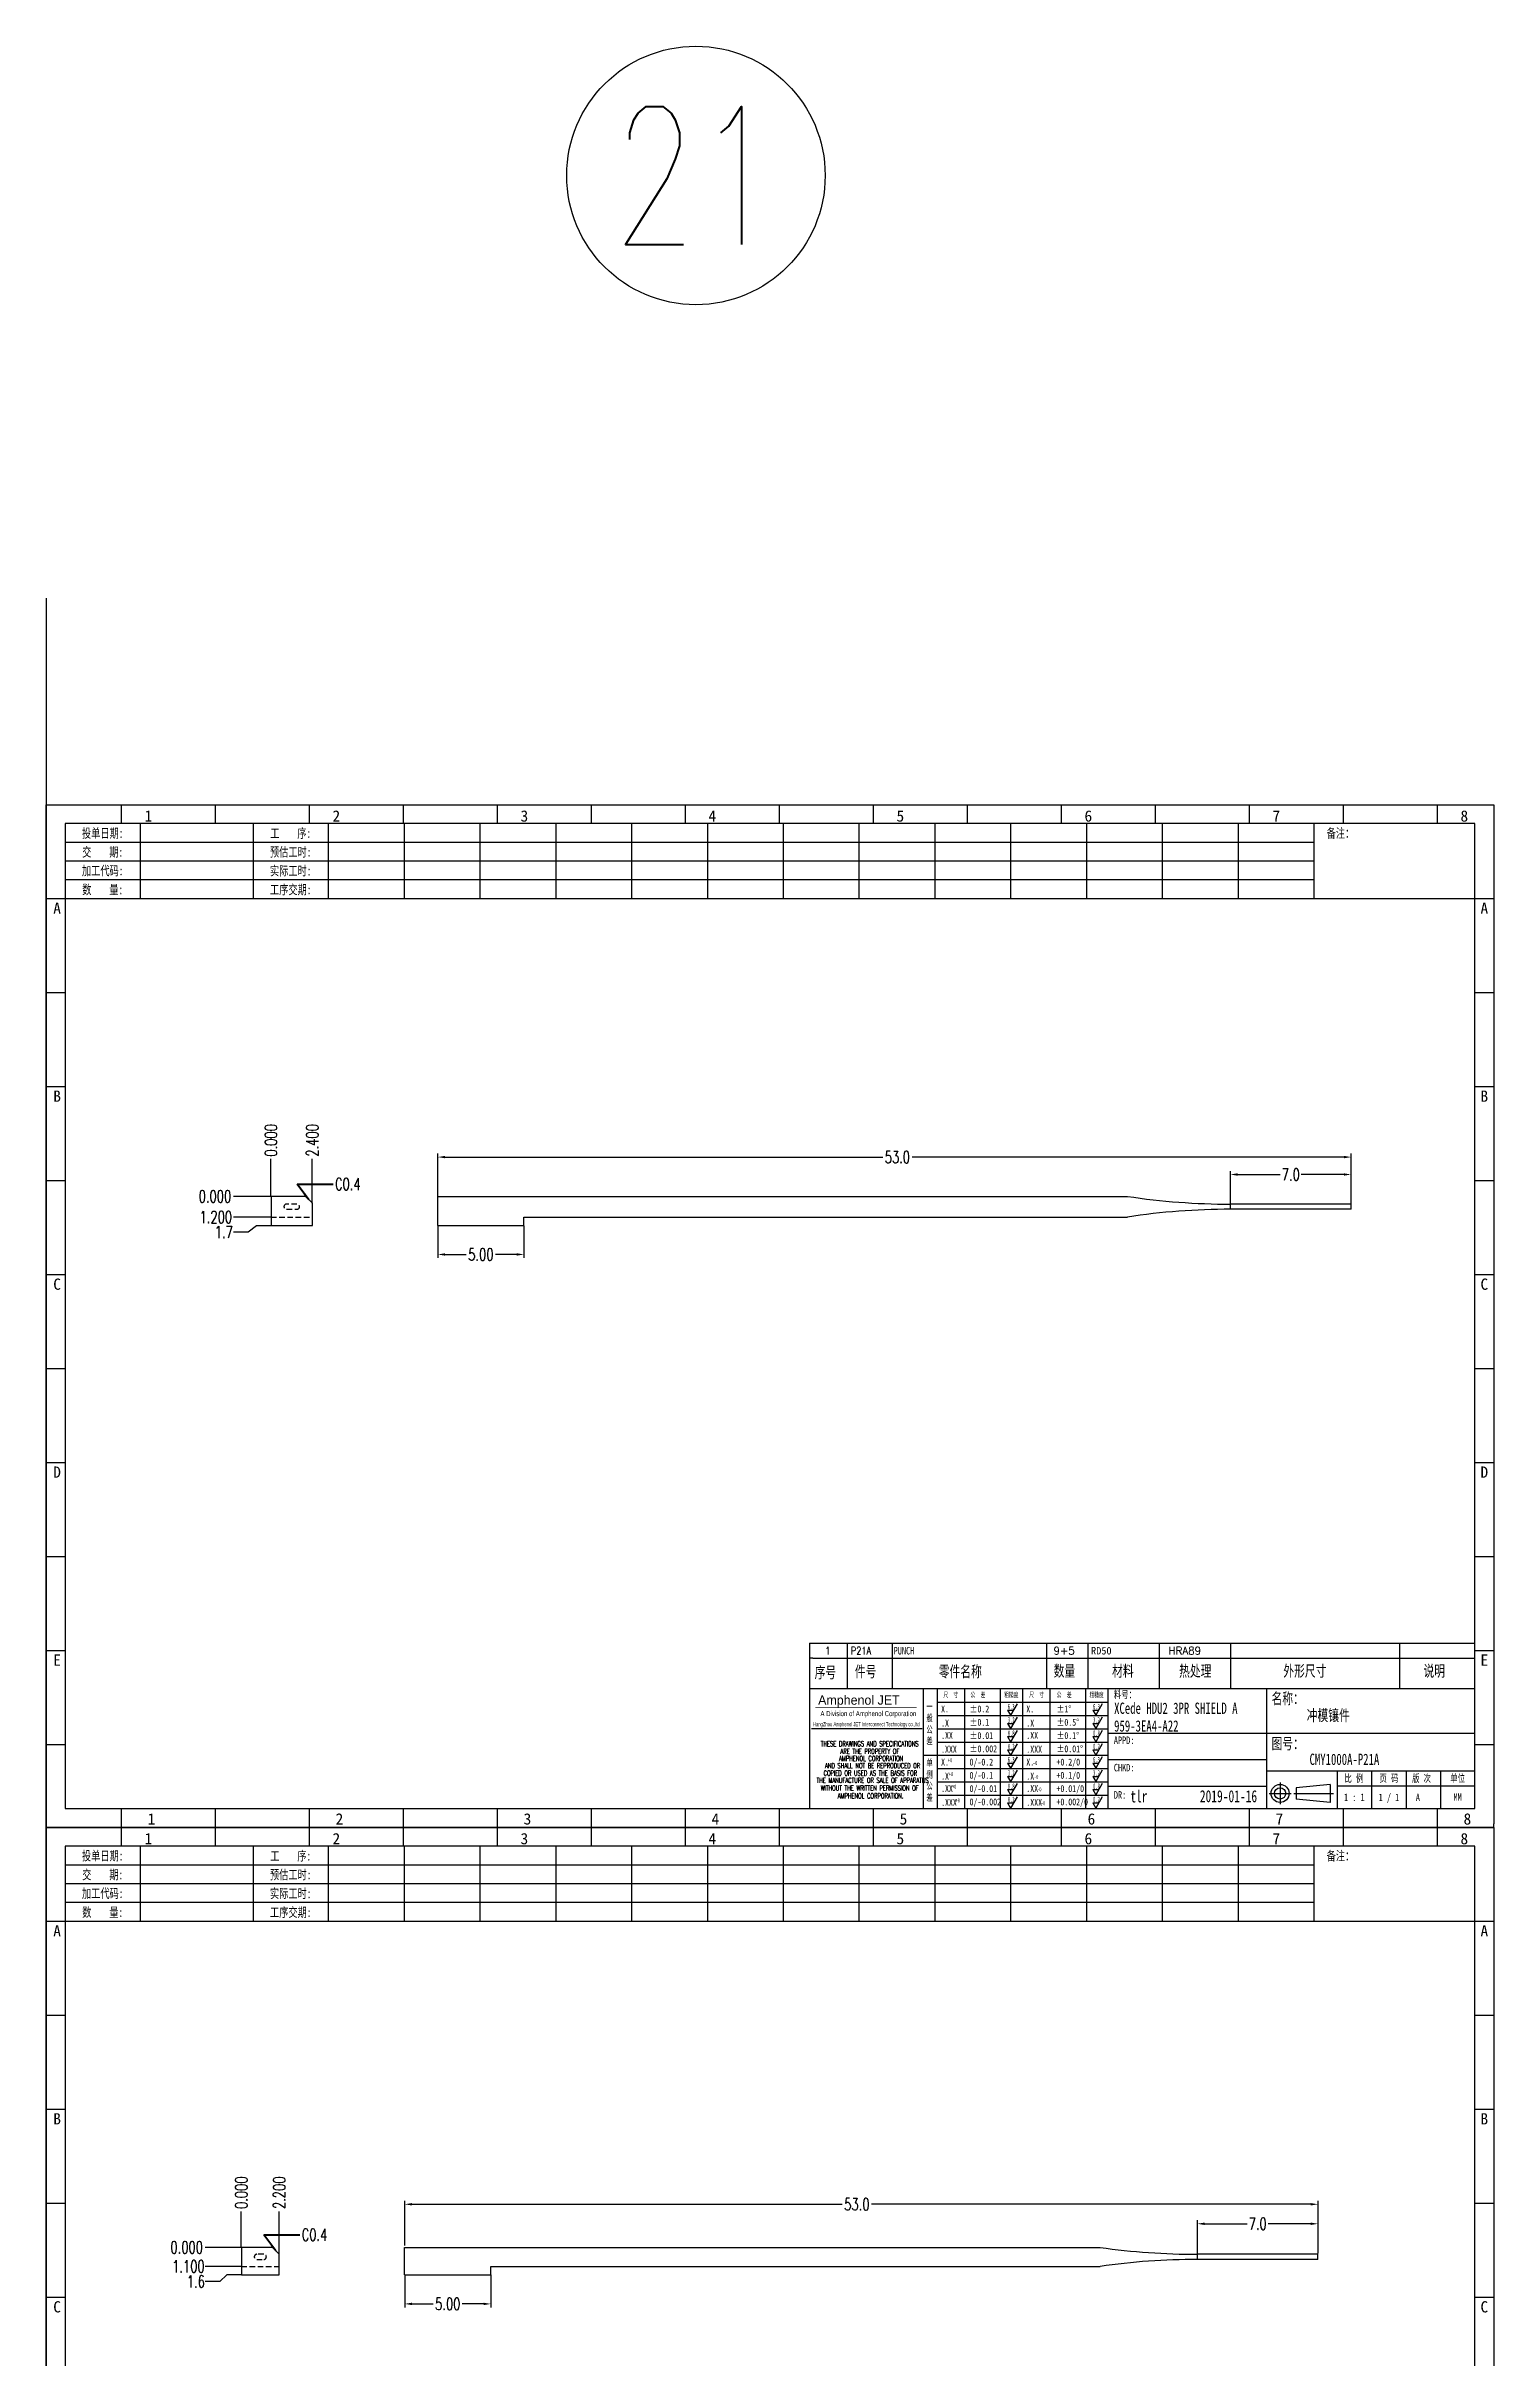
# Model space of a CAD drawing. Header units: millimetres. Extents: x -2852 to 5627, y -2271 to 1849.
# Drawn here: x -2726 to -2642, y 79.7 to 213.8 of the extents above; entities that cross this region are included whole.
import ezdxf
from ezdxf.enums import TextEntityAlignment as Align

# ---------------------------------------------------------------- set-up
doc = ezdxf.new("R2010")
doc.units = ezdxf.units.MM
doc.header["$PDSIZE"] = 3
doc.linetypes.add('DASHED2', pattern=[9.525, 6.35, -3.175])
for name, color, linetype in [('1', 7, 'Continuous'), ('11', 4, 'DASHED2'), ('41', 1, 'Continuous'), ('66', 1, 'Continuous')]:
    doc.layers.add(name, color=color, linetype=linetype)
doc.styles.add('CH', font='仿宋_GB2312_0.ttf')
doc.styles.add('jet01', font='simplex.shx', dxfattribs={"width": 0.7, "bigfont": 'hztxt.shx'})
doc.styles.add('jet02', font='simplex.shx', dxfattribs={"width": 0.7})
doc.styles.add('SIMPLEX', font='SIMPLEX')
doc.styles.get("Standard").update_dxf_attribs({"font": '仿宋_GB2312_0.ttf', "width": 0.7})
doc.styles.add('TEXTSTYLE_1', font='TRIUMB.TTF')
doc.styles.add('TEXTSTYLE_2', font='TRIUM.TTF')
doc.styles.add('tk', font='', dxfattribs={"width": 0.7})
doc.styles.add('tk 2', font='仿宋_GB2312_0.ttf', dxfattribs={"width": 0.65})
doc.styles.add('tk 4', font='simplex.shx', dxfattribs={"width": 0.65, "bigfont": 'bigfont.shx'})
doc.styles.get('tk').set_extended_font_data('NSimSun')
doc.dimstyles.new('jet02', dxfattribs={"dimtxt": 3.5, "dimasz": 2.1, "dimexe": 1, "dimexo": 0, "dimgap": 0.5, "dimtad": 0, "dimtoh": 1, "dimdec": 3, "dimzin": 9, "dimdsep": 46, "dimtxsty": 'jet02', "dimcen": 0, "dimclrt": 256, "dimazin": 2, "dimtfac": 1, "dimtdec": 3, "dimtofl": 0, "dimtmove": 0, "dimatfit": 1, "dimfxl": 0, "dimarcsym": 0})

# ---------------------------------------------------------------- blocks, each defined once
blk = doc.blocks.new('*D49')
at = {"layer": '41', "ltscale": 0.05}
for p, q in [((-1788.04, -2307.04), (-1788.04, -2308.91)), ((-1783.04, -2307.04), (-1783.04, -2308.91)), ((-1787.62, -2308.71), (-1786.39, -2308.71)), ((-1783.46, -2308.71), (-1784.69, -2308.71))]:
    blk.add_line(p, q, dxfattribs=at)
for points in [[(-1787.62, -2308.64), (-1787.62, -2308.78), (-1788.04, -2308.71)], [(-1783.46, -2308.64), (-1783.46, -2308.78), (-1783.04, -2308.71)]]:
    blk.add_solid(points, dxfattribs=at)
at = {"layer": 'Defpoints', "color": 0, "ltscale": 0.05}
for p in [(-1788.04, -2307.04), (-1783.04, -2307.04), (-1788.04, -2308.71)]:
    blk.add_point(p, dxfattribs=at)
at = {"layer": '41', "ltscale": 0.05, "insert": (-1785.54, -2308.71), "char_height": 0.7, "attachment_point": 5, "style": 'jet02'}
blk.add_mtext('5.00', dxfattribs=at)
blk = doc.blocks.new('*D50')
at = {"layer": '41', "ltscale": 0.05}
for p, q in [((-1788.04, -2305.34), (-1788.04, -2302.86)), ((-1787.62, -2303.06), (-1762.21, -2303.06)), ((-1735.46, -2303.06), (-1760.52, -2303.06)), ((-1735.04, -2305.69), (-1735.04, -2302.86))]:
    blk.add_line(p, q, dxfattribs=at)
for points in [[(-1787.62, -2302.99), (-1787.62, -2303.13), (-1788.04, -2303.06)], [(-1735.46, -2302.99), (-1735.46, -2303.13), (-1735.04, -2303.06)]]:
    blk.add_solid(points, dxfattribs=at)
at = {"layer": 'Defpoints', "color": 0, "ltscale": 0.05}
for p in [(-1735.04, -2303.06), (-1788.04, -2305.34), (-1735.04, -2305.69)]:
    blk.add_point(p, dxfattribs=at)
at = {"layer": '41', "ltscale": 0.05, "insert": (-1761.37, -2303.06), "char_height": 0.7, "attachment_point": 5, "style": 'jet02'}
blk.add_mtext('53.0', dxfattribs=at)
blk = doc.blocks.new('*D51')
at = {"layer": '41', "ltscale": 0.05}
for p, q in [((-1742.04, -2305.79), (-1742.04, -2303.87)), ((-1741.62, -2304.07), (-1739.15, -2304.07)), ((-1735.46, -2304.07), (-1737.93, -2304.07)), ((-1735.04, -2305.79), (-1735.04, -2303.87))]:
    blk.add_line(p, q, dxfattribs=at)
for points in [[(-1741.62, -2304), (-1741.62, -2304.14), (-1742.04, -2304.07)], [(-1735.46, -2304), (-1735.46, -2304.14), (-1735.04, -2304.07)]]:
    blk.add_solid(points, dxfattribs=at)
at = {"layer": 'Defpoints', "color": 0, "ltscale": 0.05}
for p in [(-1742.04, -2304.07), (-1742.04, -2305.79), (-1735.04, -2305.79)]:
    blk.add_point(p, dxfattribs=at)
at = {"layer": '41', "ltscale": 0.05, "insert": (-1738.54, -2304.07), "char_height": 0.7, "attachment_point": 5, "style": 'jet02'}
blk.add_mtext('7.0', dxfattribs=at)
blk = doc.blocks.new('*D52')
at = {"layer": '41', "ltscale": 0.05}
for p, q in [((-1789.96, -2367.93), (-1789.96, -2369.81)), ((-1784.96, -2367.93), (-1784.96, -2369.81)), ((-1789.54, -2369.61), (-1788.31, -2369.61)), ((-1785.38, -2369.61), (-1786.62, -2369.61))]:
    blk.add_line(p, q, dxfattribs=at)
for points in [[(-1789.54, -2369.54), (-1789.54, -2369.68), (-1789.96, -2369.61)], [(-1785.38, -2369.54), (-1785.38, -2369.68), (-1784.96, -2369.61)]]:
    blk.add_solid(points, dxfattribs=at)
at = {"layer": 'Defpoints', "color": 0, "ltscale": 0.05}
for p in [(-1789.96, -2367.93), (-1784.96, -2367.93), (-1789.96, -2369.61)]:
    blk.add_point(p, dxfattribs=at)
at = {"layer": '41', "ltscale": 0.05, "insert": (-1787.46, -2369.61), "char_height": 0.7, "attachment_point": 5, "style": 'jet02'}
blk.add_mtext('5.00', dxfattribs=at)
blk = doc.blocks.new('*D53')
at = {"layer": '41', "ltscale": 0.05}
for p, q in [((-1789.96, -2366.23), (-1789.96, -2363.63)), ((-1789.54, -2363.83), (-1764.57, -2363.83)), ((-1737.38, -2363.83), (-1762.87, -2363.83)), ((-1736.96, -2366.58), (-1736.96, -2363.63))]:
    blk.add_line(p, q, dxfattribs=at)
for points in [[(-1789.54, -2363.76), (-1789.54, -2363.9), (-1789.96, -2363.83)], [(-1737.38, -2363.76), (-1737.38, -2363.9), (-1736.96, -2363.83)]]:
    blk.add_solid(points, dxfattribs=at)
at = {"layer": 'Defpoints', "color": 0, "ltscale": 0.05}
for p in [(-1736.96, -2363.83), (-1789.96, -2366.23), (-1736.96, -2366.58)]:
    blk.add_point(p, dxfattribs=at)
at = {"layer": '41', "ltscale": 0.05, "insert": (-1763.72, -2363.83), "char_height": 0.7, "attachment_point": 5, "style": 'jet02'}
blk.add_mtext('53.0', dxfattribs=at)
blk = doc.blocks.new('*D54')
at = {"layer": '41', "ltscale": 0.05}
for p, q in [((-1743.96, -2366.68), (-1743.96, -2364.76)), ((-1736.96, -2366.68), (-1736.96, -2364.76)), ((-1743.54, -2364.96), (-1741.08, -2364.96)), ((-1737.38, -2364.96), (-1739.85, -2364.96))]:
    blk.add_line(p, q, dxfattribs=at)
for points in [[(-1743.54, -2364.89), (-1743.54, -2365.03), (-1743.96, -2364.96)], [(-1737.38, -2364.89), (-1737.38, -2365.03), (-1736.96, -2364.96)]]:
    blk.add_solid(points, dxfattribs=at)
at = {"layer": 'Defpoints', "color": 0, "ltscale": 0.05}
for p in [(-1743.96, -2364.96), (-1743.96, -2366.68), (-1736.96, -2366.68)]:
    blk.add_point(p, dxfattribs=at)
at = {"layer": '41', "ltscale": 0.05, "insert": (-1740.46, -2364.96), "char_height": 0.7, "attachment_point": 5, "style": 'jet02'}
blk.add_mtext('7.0', dxfattribs=at)
blk = doc.blocks.new('A3-N')
at = {"layer": '1', "color": 1}
for p, q in [((0, 0), (0, 296.73)), ((0, 296.73), (420, 296.73)), ((21.82, 291.27), (21.82, 296.73)), ((49.09, 291.27), (49.09, 296.73)), ((76.36, 291.27), (76.36, 296.73)), ((103.64, 291.27), (103.64, 296.73)), ((103.64, 291.27), (103.64, 296.73)), ((103.64, 291.27), (103.64, 296.73)), ((130.91, 291.27), (130.91, 296.73)), ((158.18, 291.27), (158.18, 296.73)), ((185.45, 291.27), (185.45, 296.73)), ((212.73, 291.27), (212.73, 296.73)), ((240, 291.27), (240, 296.73)), ((267.27, 291.27), (267.27, 296.73)), ((294.55, 291.27), (294.55, 296.73)), ((321.82, 291.27), (321.82, 296.73)), ((349.09, 291.27), (349.09, 296.73)), ((376.36, 291.27), (376.36, 296.73)), ((403.64, 291.27), (403.64, 296.73)), ((420, 296.73), (420, 1)), ((5.45, 269.45), (0, 269.45)), ((420, 269.45), (414.55, 269.45)), ((5.45, 242.18), (0, 242.18)), ((420, 242.18), (414.55, 242.18)), ((5.45, 214.91), (0, 214.91)), ((420, 214.91), (414.55, 214.91)), ((5.45, 187.64), (0, 187.64)), ((420, 187.64), (414.55, 187.64)), ((5.45, 160.36), (0, 160.36)), ((420, 160.36), (414.55, 160.36)), ((5.45, 133.09), (0, 133.09)), ((420, 133.09), (414.55, 133.09)), ((5.45, 105.82), (0, 105.82)), ((420, 105.82), (414.55, 105.82)), ((5.45, 78.55), (0, 78.55)), ((420, 78.55), (414.55, 78.55)), ((5.45, 51.27), (0, 51.27)), ((222.45, 49.09), (221.45, 49.09)), ((221.45, 49.09), (221.45, 40.36)), ((222.45, 49.09), (414.55, 49.09)), ((232.36, 49.09), (232.36, 40.36)), ((245.45, 49.09), (245.45, 40.36)), ((290.18, 49.09), (290.18, 40.36)), ((302.18, 49.09), (302.18, 40.36)), ((322.91, 49.09), (322.91, 40.36)), ((343.64, 49.09), (343.64, 40.36)), ((392.73, 40.36), (392.73, 49.09)), ((420, 51.27), (414.55, 51.27)), ((258.55, 40.36), (258.55, 5.44)), ((266.45, 40.36), (266.45, 5.44)), ((276.78, 40.36), (276.78, 5.45)), ((291.18, 40.36), (291.18, 5.45)), ((301.51, 40.37), (301.51, 5.46)), ((308.01, 40.36), (308.01, 5.45)), ((354.09, 40.36), (354.09, 5.45)), ((308.01, 32.39), (258.55, 32.39)), ((308.01, 28.54), (258.55, 28.54)), ((414.55, 27.27), (308.01, 27.27)), ((5.45, 24), (0, 24)), ((308.01, 24.69), (258.55, 24.69)), ((420, 24), (414.55, 24)), ((308.01, 16.99), (258.55, 16.99)), ((354.09, 19.63), (308.01, 19.63)), ((414.55, 16.36), (354.09, 16.36)), ((374.55, 16.36), (374.55, 5.45)), ((384.55, 16.36), (384.55, 5.45)), ((394.55, 16.36), (394.55, 5.45)), ((404.55, 16.36), (404.55, 5.45)), ((308.01, 13.14), (258.55, 13.14)), ((308.01, 9.29), (258.55, 9.29)), ((308.01, 11.99), (354.09, 11.99)), ((372.51, 12.49), (362.69, 11.5)), ((362.69, 11.5), (362.69, 8.23)), ((372.51, 7.25), (362.69, 8.23)), ((372.51, 12.49), (372.51, 7.25)), ((414.55, 12), (374.55, 12)), ((1, 0), (0, 0)), ((420, 0), (1, 0)), ((21.82, 0), (21.82, 5.45)), ((49.09, 0), (49.09, 5.45)), ((76.36, 0), (76.36, 5.45)), ((103.64, 0), (103.64, 5.45)), ((130.91, 0), (130.91, 5.45)), ((158.18, 0), (158.18, 5.45)), ((185.45, 0), (185.45, 5.45)), ((212.73, 0), (212.73, 5.45)), ((240, 0), (240, 5.45)), ((267.27, 0), (267.27, 5.45)), ((294.55, 0), (294.55, 5.45)), ((321.82, 0), (321.82, 5.45)), ((349.09, 0), (349.09, 5.45)), ((376.36, 0), (376.36, 5.45)), ((403.64, 0), (403.64, 5.45)), ((420, 0), (420, 1))]:
    blk.add_line(p, q, dxfattribs=at)
at = {"layer": '1'}
for p, q in [((414.55, 278.18), (414.55, 284.73)), ((221.45, 40.36), (221.45, 5.45)), ((221.45, 40.36), (414.55, 40.36)), ((221.45, 40.36), (414.55, 40.36)), ((254.41, 40.36), (254.41, 5.45)), ((283.28, 40.36), (283.28, 5.45)), ((308.01, 36.24), (258.55, 36.24)), ((222.08, 28.67), (254.12, 28.67)), ((308.01, 20.84), (254.41, 20.84))]:
    blk.add_line(p, q, dxfattribs=at)
at = {"layer": '1', "color": 1, "ltscale": 0.05}
for p, q in [((278.93, 34.04), (279.79, 32.56)), ((278.93, 34.04), (280.65, 34.04)), ((281.68, 35.84), (279.79, 32.56)), ((303.66, 34.05), (304.52, 32.56)), ((303.66, 34.05), (305.38, 34.05)), ((306.41, 35.84), (304.52, 32.56)), ((278.93, 30.19), (279.79, 28.71)), ((278.93, 30.19), (280.65, 30.19)), ((281.68, 31.99), (279.79, 28.71)), ((281.68, 28.14), (279.79, 24.86)), ((303.66, 30.2), (305.38, 30.2)), ((303.66, 30.2), (304.52, 28.71)), ((306.41, 31.99), (304.52, 28.71)), ((306.41, 28.14), (304.52, 24.86)), ((278.93, 26.34), (279.79, 24.86)), ((278.93, 26.34), (280.65, 26.34)), ((278.93, 22.49), (280.65, 22.49)), ((278.93, 22.49), (279.79, 21.01)), ((281.68, 24.29), (279.79, 21.01)), ((281.68, 20.45), (279.79, 17.17)), ((303.66, 26.35), (304.52, 24.86)), ((303.66, 26.35), (305.38, 26.35)), ((303.66, 22.5), (305.38, 22.5)), ((303.66, 22.5), (304.52, 21.01)), ((306.41, 24.29), (304.52, 21.01)), ((306.41, 20.46), (304.52, 17.18)), ((278.93, 18.66), (279.79, 17.17)), ((278.93, 18.66), (280.65, 18.66)), ((278.93, 14.81), (280.65, 14.81)), ((278.93, 14.81), (279.79, 13.32)), ((281.68, 16.6), (279.79, 13.32)), ((303.66, 18.66), (304.52, 17.18)), ((303.66, 18.66), (305.38, 18.66)), ((303.66, 14.81), (305.38, 14.81)), ((303.66, 14.81), (304.52, 13.33)), ((306.41, 16.61), (304.52, 13.33)), ((278.93, 10.96), (279.79, 9.47)), ((278.93, 10.96), (280.65, 10.96)), ((278.93, 7.11), (279.79, 5.62)), ((278.93, 7.11), (280.65, 7.11)), ((281.68, 12.75), (279.79, 9.47)), ((281.68, 8.9), (279.79, 5.62)), ((303.66, 10.96), (304.52, 9.48)), ((303.66, 10.96), (305.38, 10.96)), ((303.66, 7.11), (305.38, 7.11)), ((303.66, 7.11), (304.52, 5.63)), ((306.41, 12.76), (304.52, 9.48)), ((306.41, 8.91), (304.52, 5.63))]:
    blk.add_line(p, q, dxfattribs=at)
at = {"layer": '1', "color": 1, "ltscale": 0.1}
for p, q in [((354.86, 9.87), (361.17, 9.87)), ((358.01, 13.02), (358.01, 6.71)), ((362.03, 9.87), (373.54, 9.87))]:
    blk.add_line(p, q, dxfattribs=at)
at = {"layer": '1'}
blk.add_lwpolyline([(221.45, 5.45), (414.55, 5.45), (414.55, 291.27), (5.45, 291.27), (5.45, 5.45), (414.55, 5.45)], dxfattribs=at)
at = {"layer": '1', "color": 7, "linetype": 'Continuous', "const_width": 0.123}
blk.add_lwpolyline([(223.11, 34.74), (252.6, 34.76)], dxfattribs=at)
at = {"layer": '1', "color": 1}
for radius in [2.62, 1.64]:
    blk.add_circle((358.01, 9.87), radius, dxfattribs=at)
at = {"layer": '41'}
for p, q in [((27.27, 291.27), (27.27, 269.45)), ((60, 291.27), (60, 269.45)), ((81.82, 291.27), (81.82, 269.45)), ((103.82, 291.27), (103.82, 269.45)), ((125.82, 291.27), (125.82, 269.45)), ((147.82, 291.27), (147.82, 269.45)), ((169.82, 291.27), (169.82, 269.45)), ((191.82, 291.27), (191.82, 269.45)), ((213.82, 291.27), (213.82, 269.45)), ((235.82, 291.27), (235.82, 269.45)), ((257.82, 291.27), (257.82, 269.45)), ((279.82, 291.27), (279.82, 269.45)), ((301.82, 291.27), (301.82, 269.45)), ((323.82, 291.27), (323.82, 269.45)), ((345.82, 291.27), (345.82, 269.45)), ((367.82, 291.27), (367.82, 269.45)), ((367.82, 285.82), (5.45, 285.82)), ((367.82, 280.36), (5.45, 280.36)), ((367.82, 274.91), (5.45, 274.91)), ((414.55, 269.45), (5.45, 269.45))]:
    blk.add_line(p, q, dxfattribs=at)
at = {"layer": '1', "style": 'tk', "width": 0.7}
for s, p in [('投单日期:', (16.36, 288.55)), ('工    序:', (70.91, 288.55)), ('备注：', (375.51, 288.55)), ('交    期:', (16.36, 283.09)), ('预估工时:', (70.91, 283.09)), ('加工代码:', (16.36, 277.64)), ('实际工时:', (70.91, 277.64)), ('数    量:', (16.36, 272.18)), ('工序交期:', (70.91, 272.18))]:
    blk.add_text(s, height=2.727, dxfattribs=at).set_placement(p, align=Align.MIDDLE)
at = {"layer": '1', "color": 1}
for s, p in [('1', (29.64, 295.11)), ('2', (84.18, 295.11)), ('3', (138.73, 295.11)), ('4', (193.27, 295.11)), ('5', (247.82, 295.11)), ('6', (302.36, 295.11)), ('7', (356.91, 295.11)), ('8', (411.45, 295.11)), ('1', (30.53, 4.11)), ('2', (85.08, 4.11)), ('3', (139.62, 4.11)), ('4', (194.17, 4.11)), ('5', (248.72, 4.11)), ('6', (303.26, 4.11)), ('7', (357.81, 4.11)), ('8', (412.35, 4.11))]:
    blk.add_text(s, height=3.27, dxfattribs=at).set_placement(p, align=Align.TOP_CENTER)
for s, p in [('A', (2.04, 268.36)), ('B', (2.04, 213.82)), ('C', (2.04, 159.27)), ('D', (2.04, 104.73)), ('E', (2.04, 50.18))]:
    blk.add_text(s, height=3.27, dxfattribs=at).set_placement(p, align=Align.TOP_LEFT)
for s, p in [('A', (418.37, 268.36)), ('B', (418.37, 213.82)), ('C', (418.37, 159.27)), ('D', (418.37, 104.73)), ('E', (418.37, 50.18))]:
    blk.add_text(s, height=3.27, dxfattribs=at).set_placement(p, align=Align.TOP_RIGHT)
at = {"layer": '1', "color": 1, "style": 'tk 2', "width": 0.7}
for s, height, p in [('序号', 3.273, (222.96, 43.34)), ('件号', 3.273, (234.62, 43.61)), ('零件名称', 3.273, (258.97, 43.61)), ('数量', 3.273, (292.3, 43.78)), ('材料', 3.273, (309.27, 43.78)), ('热处理', 3.273, (328.71, 43.78)), ('外形尺寸', 3.273, (358.94, 43.78)), ('说明', 3.273, (399.61, 43.78)), ('料号：', 2.182, (309.77, 37.46)), ('名称：', 3.273, (355.52, 35.79)), ('图号：', 3.273, (355.52, 22.7)), ('比 例', 2.182, (376.69, 13.18)), ('页 码', 2.182, (386.85, 13.18)), ('版 次', 2.182, (396.31, 13.18)), ('单位', 2.182, (407.35, 13.18))]:
    blk.add_text(s, height=height, dxfattribs=at).set_placement(p)
at = {"layer": '1', "color": 7, "linetype": 'Continuous', "style": 'TEXTSTYLE_1'}
blk.add_text('Amphenol JET', height=2.7, dxfattribs=at).set_placement((223.96, 35.61))
at = {"layer": '1', "color": 7, "linetype": 'Continuous'}
for s, height, style, width, p in [('A Division of Amphenol Corporation', 1.5, 'TEXTSTYLE_2', 0.7, (224.64, 32.29)), ('HangZhou Amphenol JET Interconnect Technology co.,ltd ', 1.2, 'TEXTSTYLE_2', 0.6, (222.47, 29.36)), ('THESE DRAWINGS AND SPECIFICATIONS', 1.5, 'tk 4', 0.6, (224.73, 23.52)), ('AMPHENOL CORPORATION', 1.5, 'tk 4', 0.6, (230.04, 19.27)), ('ARE THE PROPERTY OF', 1.5, 'tk 4', 0.6, (230.45, 21.35)), ('THE MANUFACTURE OR SALE OF APPARATUS', 1.5, 'tk 4', 0.6, (223.5, 12.92)), ('COPIED OR USED AS THE BASIS FOR', 1.5, 'tk 4', 0.6, (225.54, 15.02)), ('AND SHALL NOT BE REPRODUCED OR', 1.5, 'tk 4', 0.6, (225.95, 17.17)), ('WITHOUT THE WRITTEN PERMISSION OF', 1.5, 'tk 4', 0.6, (224.73, 10.67)), ('AMPHENOL CORPORATION.', 1.5, 'tk 4', 0.6, (229.63, 8.4))]:
    blk.add_text(s, height=height, dxfattribs=dict(at, style=style, width=width)).set_placement(p)
at = {"layer": '1', "color": 1, "style": 'tk 2', "width": 0.7}
for s, p in [('X.', (259.64, 34.37)), ('%%P0.2', (267.9, 34.37)), ('X.', (284.37, 34.37)), ('%%P1%%D', (293.12, 34.37)), ('.X', (259.64, 30.28)), ('.XX', (259.64, 26.71)), ('%%P0.1', (267.9, 30.52)), ('%%P0.01', (267.9, 26.67)), ('.X', (284.37, 30.28)), ('.XX', (284.37, 26.71)), ('%%P0.5%%D', (293.12, 30.52)), ('%%P0.1%%D', (293.12, 26.67)), ('.XXX', (259.64, 22.68)), ('0/-0.2', (267.9, 18.97)), ('%%P0.002', (267.9, 22.82)), ('.XXX', (284.37, 22.68)), ('+0.2/0', (293.12, 18.97)), ('%%P0.01%%D', (293.12, 22.82)), ('X.', (259.64, 18.97)), ('.X', (259.64, 14.88)), ('0/-0.1', (267.9, 15.12)), ('X.', (284.37, 18.97)), ('.X', (284.37, 14.88)), ('+0.1/0', (293.12, 15.12)), ('.XX', (259.64, 11.31)), ('.XXX', (259.64, 7.28)), ('0/-0.01', (267.9, 11.27)), ('0/-0.002', (267.9, 7.42)), ('.XX', (284.37, 11.31)), ('.XXX', (284.37, 7.28)), ('+0.01/0', (293.12, 11.27)), ('+0.002/0', (293.12, 7.42))]:
    blk.add_text(s, height=2, dxfattribs=at).set_placement(p, align=Align.MIDDLE_LEFT)
at = {"layer": '1', "color": 1, "ltscale": 0.05, "style": 'tk 2', "width": 0.5}
for s, p in [('6.3', (279.01, 34.26)), ('6.3', (303.74, 34.27)), ('3.2', (279.01, 30.41)), ('0.8', (279.01, 26.56)), ('3.2', (303.74, 30.42)), ('0.8', (303.74, 26.57)), ('0.2', (279.01, 22.71)), ('6.3', (279.01, 18.87)), ('0.2', (303.74, 22.72)), ('6.3', (303.74, 18.88)), ('3.2', (279.01, 15.02)), ('3.2', (303.74, 15.03)), ('0.8', (279.01, 11.17)), ('0.2', (279.01, 7.32)), ('0.8', (303.74, 11.18)), ('0.2', (303.74, 7.33))]:
    blk.add_text(s, height=1.6, dxfattribs=at).set_placement(p)
at = {"layer": '1', "style": 'tk 2', "width": 0.7}
for s, p in [('APPD:', (309.77, 24.21)), ('CHKD:', (309.77, 16.27)), ('DR:', (309.77, 8.35))]:
    blk.add_text(s, height=2.182, dxfattribs=at).set_placement(p)
at = {"layer": '1', "color": 7, "style": 'tk 2', "width": 0.7}
blk.add_text('MM', height=2.182, dxfattribs=at).set_placement((408.31, 7.75))
at = {"layer": '1', "ltscale": 0.05, "char_height": 2, "width": 2.5195, "attachment_point": 1, "style": 'tk 2'}
for s, insert in [('一般公差', (255.39, 36.11)), ('单侧公差', (255.39, 19.71))]:
    blk.add_mtext(s, dxfattribs=dict(at, insert=insert))
at = {"layer": '1', "color": 1, "ltscale": 0.05, "char_height": 1.5, "width": 6.3627, "attachment_point": 1, "style": 'tk 2'}
for s, insert in [('尺  寸', (260.31, 39.25)), ('公  差', (268.17, 39.25)), ('粗糙度', (277.98, 39.25)), ('尺  寸', (285.2, 39.25)), ('公  差', (293.18, 39.25)), ('粗糙度', (302.71, 39.26))]:
    blk.add_mtext(s, dxfattribs=dict(at, insert=insert))
at = {"layer": '1', "color": 1, "ltscale": 0.05, "char_height": 1.2, "width": 5.1396, "attachment_point": 1, "line_spacing_factor": 0.8, "style": 'tk 2'}
for s, insert in [('+0', (261.58, 20.13)), ('+0', (261.88, 16.09)), ('-0', (286.31, 19.33)), ('-0', (286.61, 15.29)), ('+0', (262.79, 12.45)), ('+0', (263.87, 8.44)), ('-0', (287.51, 11.65)), ('-0', (288.59, 7.64))]:
    blk.add_mtext(s, dxfattribs=dict(at, insert=insert))
at = {"layer": '1', "style": 'tk 2', "width": 0.7}
for tag, p in [('PATR-NO1', (309.84, 32.96)), ('TITLE', (365.74, 30.9)), ('PATR-NO2', (309.84, 27.81)), ('DWG-NO:', (366.54, 18.14))]:
    blk.add_attdef(tag, p, '', height=3.27, dxfattribs=at)
at = {"layer": '1', "color": 1, "style": 'tk 2', "width": 0.7}
for tag, p in [('DRAW', (314.55, 7.27)), ('DATE', (334.72, 7.32))]:
    blk.add_attdef(tag, p, '', height=3.49, dxfattribs=at)
at = {"layer": '1', "style": 'tk 2', "width": 0.7}
for tag, p in [('SCALE', (376.55, 8.73)), ('SHEET', (386.6, 8.72)), ('REV', (397.38, 8.73))]:
    blk.add_attdef(tag, text='', height=2.18, dxfattribs=at).set_placement(p, align=Align.MIDDLE_LEFT)
blk = doc.blocks.new('FB3')
at = {"layer": '1', "color": 1}
for p, q in [((0, 4.36), (193.09, 4.36)), ((0, 4.36), (0, 0)), ((10.91, 4.36), (10.91, 0)), ((24, 4.36), (24, 0)), ((68.73, 4.36), (68.73, 0)), ((80.73, 4.36), (80.73, 0)), ((101.45, 4.36), (101.45, 0)), ((122.18, 4.36), (122.18, 0)), ((171.27, 0), (171.27, 4.36))]:
    blk.add_line(p, q, dxfattribs=at)
at = {"layer": '1'}
for tag, style, p in [('ITEM', 'SIMPLEX', (4.36, 2.18)), ('PARTNO', 'SIMPLEX', (12, 2.18)), ('QTY', 'SIMPLEX', (74.18, 2.18)), ('MATL', 'CH', (81.72, 2.18)), ('FINISH', 'SIMPLEX', (104.17, 2.18)), ('SPEC', 'SIMPLEX', (130.91, 2.18)), ('REMARK', 'SIMPLEX', (174.06, 2.18))]:
    blk.add_attdef(tag, text='', height=2.18, dxfattribs=dict(at, style=style)).set_placement(p, align=Align.MIDDLE_LEFT)
at = {"layer": '1', "style": 'tk', "width": 0.7}
blk.add_attdef('DIE', text='', height=2.18, dxfattribs=at).set_placement((24.43, 2.18), align=Align.MIDDLE_LEFT)
blk = doc.blocks.new('*D732')
at = {"layer": '41', "ltscale": 0.05}
blk.add_line((-1797.72, -2305.34), (-1799.89, -2305.34), dxfattribs=at)
at = {"layer": 'Defpoints', "color": 0, "ltscale": 0.05}
for p in [(-1799.89, -2305.34), (-1797.72, -2305.34), (-1797.72, -2305.34)]:
    blk.add_point(p, dxfattribs=at)
at = {"layer": '41', "ltscale": 0.05, "insert": (-1800.97, -2305.34), "char_height": 0.7, "attachment_point": 5, "style": 'jet02'}
blk.add_mtext('0.000', dxfattribs=at)
blk = doc.blocks.new('*D733')
at = {"layer": '41', "ltscale": 0.05}
for p, q in [((-1798.56, -2307.04), (-1799.05, -2307.41)), ((-1797.72, -2307.04), (-1798.56, -2307.04)), ((-1799.05, -2307.41), (-1799.89, -2307.41))]:
    blk.add_line(p, q, dxfattribs=at)
at = {"layer": 'Defpoints', "color": 0, "ltscale": 0.05}
for p in [(-1797.72, -2305.34), (-1797.72, -2307.04), (-1799.89, -2307.41)]:
    blk.add_point(p, dxfattribs=at)
at = {"layer": '41', "ltscale": 0.05, "insert": (-1800.46, -2307.41), "char_height": 0.7, "attachment_point": 5, "style": 'jet02'}
blk.add_mtext('1.7', dxfattribs=at)
blk = doc.blocks.new('*D734')
at = {"layer": '41', "ltscale": 0.05}
blk.add_line((-1797.72, -2306.54), (-1799.89, -2306.54), dxfattribs=at)
at = {"layer": 'Defpoints', "color": 0, "ltscale": 0.05}
for p in [(-1797.72, -2305.34), (-1799.89, -2306.54), (-1797.72, -2306.54)]:
    blk.add_point(p, dxfattribs=at)
at = {"layer": '41', "ltscale": 0.05, "insert": (-1800.92, -2306.54), "char_height": 0.7, "attachment_point": 5, "style": 'jet02'}
blk.add_mtext('1.200', dxfattribs=at)
blk = doc.blocks.new('*D735')
at = {"layer": '41', "ltscale": 0.05}
blk.add_line((-1797.72, -2305.34), (-1797.72, -2303.17), dxfattribs=at)
at = {"layer": 'Defpoints', "color": 0, "ltscale": 0.05}
for p in [(-1797.72, -2303.17), (-1797.72, -2305.34), (-1797.72, -2305.34)]:
    blk.add_point(p, dxfattribs=at)
at = {"layer": '41', "ltscale": 0.05, "insert": (-1797.72, -2302.09), "char_height": 0.7, "attachment_point": 5, "rotation": 90, "style": 'jet02'}
blk.add_mtext('0.000', dxfattribs=at)
blk = doc.blocks.new('*D736')
at = {"layer": '41', "ltscale": 0.05}
blk.add_line((-1795.32, -2305.74), (-1795.32, -2303.17), dxfattribs=at)
at = {"layer": 'Defpoints', "color": 0, "ltscale": 0.05}
for p in [(-1795.32, -2303.17), (-1797.72, -2305.34), (-1795.32, -2305.74)]:
    blk.add_point(p, dxfattribs=at)
at = {"layer": '41', "ltscale": 0.05, "insert": (-1795.32, -2302.09), "char_height": 0.7, "attachment_point": 5, "rotation": 90, "style": 'jet02'}
blk.add_mtext('2.400', dxfattribs=at)
blk = doc.blocks.new('*D737')
at = {"layer": '41', "ltscale": 0.05}
blk.add_line((-1799.44, -2366.33), (-1801.53, -2366.33), dxfattribs=at)
at = {"layer": 'Defpoints', "color": 0, "ltscale": 0.05}
for p in [(-1801.53, -2366.33), (-1799.44, -2366.33), (-1799.44, -2366.33)]:
    blk.add_point(p, dxfattribs=at)
at = {"layer": '41', "ltscale": 0.05, "insert": (-1802.61, -2366.33), "char_height": 0.7, "attachment_point": 5, "style": 'jet02'}
blk.add_mtext('0.000', dxfattribs=at)
blk = doc.blocks.new('*D738')
at = {"layer": '41', "ltscale": 0.05}
for p, q in [((-1800.69, -2368.31), (-1801.53, -2368.31)), ((-1800.28, -2367.93), (-1800.69, -2368.31)), ((-1799.44, -2367.93), (-1800.28, -2367.93))]:
    blk.add_line(p, q, dxfattribs=at)
at = {"layer": 'Defpoints', "color": 0, "ltscale": 0.05}
for p in [(-1799.44, -2366.33), (-1801.53, -2368.31), (-1799.44, -2367.93)]:
    blk.add_point(p, dxfattribs=at)
at = {"layer": '41', "ltscale": 0.05, "insert": (-1802.08, -2368.31), "char_height": 0.7, "attachment_point": 5, "style": 'jet02'}
blk.add_mtext('1.6', dxfattribs=at)
blk = doc.blocks.new('*D739')
at = {"layer": '41', "ltscale": 0.05}
blk.add_line((-1799.44, -2367.43), (-1801.53, -2367.43), dxfattribs=at)
at = {"layer": 'Defpoints', "color": 0, "ltscale": 0.05}
for p in [(-1801.53, -2367.43), (-1799.44, -2366.33), (-1799.44, -2367.43)]:
    blk.add_point(p, dxfattribs=at)
at = {"layer": '41', "ltscale": 0.05, "insert": (-1802.51, -2367.43), "char_height": 0.7, "attachment_point": 5, "style": 'jet02'}
blk.add_mtext('1.100', dxfattribs=at)
blk = doc.blocks.new('*D740')
at = {"layer": '41', "ltscale": 0.05}
blk.add_line((-1799.44, -2366.33), (-1799.44, -2364.24), dxfattribs=at)
at = {"layer": 'Defpoints', "color": 0, "ltscale": 0.05}
for p in [(-1799.44, -2364.24), (-1799.44, -2366.33), (-1799.44, -2366.33)]:
    blk.add_point(p, dxfattribs=at)
at = {"layer": '41', "ltscale": 0.05, "insert": (-1799.44, -2363.16), "char_height": 0.7, "attachment_point": 5, "rotation": 90, "style": 'jet02'}
blk.add_mtext('0.000', dxfattribs=at)
blk = doc.blocks.new('*D741')
at = {"layer": '41', "ltscale": 0.05}
blk.add_line((-1797.24, -2366.73), (-1797.24, -2364.24), dxfattribs=at)
at = {"layer": 'Defpoints', "color": 0, "ltscale": 0.05}
for p in [(-1797.24, -2364.24), (-1799.44, -2366.33), (-1797.24, -2366.73)]:
    blk.add_point(p, dxfattribs=at)
at = {"layer": '41', "ltscale": 0.05, "insert": (-1797.24, -2363.16), "char_height": 0.7, "attachment_point": 5, "rotation": 90, "style": 'jet02'}
blk.add_mtext('2.200', dxfattribs=at)

msp = doc.modelspace()

# ---------------------------------------------------------------- linework, layer by layer
at = {"layer": '1', "ltscale": 0.05}
for p, q in [((-2725.969, 181.8062), (-2725.969, -199.5859)), ((-2703.2476, 147.0904), (-2663.2307, 147.0904)), ((-2703.2476, 145.3904), (-2703.2476, 147.0904)), ((-2657.2476, 146.3404), (-2657.2476, 146.6404)), ((-2650.2476, 146.6404), (-2657.2476, 146.6404)), ((-2650.2476, 146.3404), (-2657.2476, 146.3404)), ((-2650.2476, 146.3404), (-2650.2476, 146.6404)), ((-2703.2476, 145.3904), (-2698.2476, 145.3904)), ((-2698.2476, 145.8904), (-2663.2307, 145.8904)), ((-2698.2476, 145.3904), (-2698.2476, 145.8904)), ((-2705.1707, 86.0989), (-2664.8133, 86.0989)), ((-2705.1707, 84.4989), (-2705.1707, 86.0989)), ((-2700.1707, 84.9989), (-2664.8133, 84.9989)), ((-2700.1707, 84.4989), (-2700.1707, 84.9989)), ((-2659.1707, 85.3989), (-2659.1707, 85.6989)), ((-2652.1707, 85.6989), (-2659.1707, 85.6989)), ((-2652.1707, 85.3989), (-2659.1707, 85.3989)), ((-2652.1707, 85.3989), (-2652.1707, 85.6989)), ((-2705.1707, 84.4989), (-2700.1707, 84.4989))]:
    msp.add_line(p, q, dxfattribs=at)
for points in [[(-2710.9235, 147.0904), (-2712.9235, 147.0904), (-2712.9235, 145.3904), (-2710.5235, 145.3904), (-2710.5235, 146.6904)], [(-2712.8465, 86.0989), (-2714.6465, 86.0989), (-2714.6465, 84.4989), (-2712.4465, 84.4989), (-2712.4465, 85.6989)]]:
    msp.add_lwpolyline(points, close=True, dxfattribs=at)
for centre, start, end in [((-2657.2476, 186.6404), 261.397555, 270), ((-2657.2476, 106.3404), 90, 98.602445), ((-2659.1707, 125.6989), 261.890386, 270), ((-2659.1707, 45.3989), 90, 98.109614)]:
    msp.add_arc(centre, 40, start, end, dxfattribs=at)
at = {"layer": '11', "ltscale": 0.05}
msp.add_lwpolyline([(-2712.0235, 146.3404), (-2711.4235, 146.3404, 1), (-2711.4235, 146.6404), (-2712.0235, 146.6404, 1)], format="xyb", close=True, dxfattribs=at)
for points in [[(-2712.9235, 145.8904), (-2710.5235, 145.8904)], [(-2714.6465, 84.9989), (-2712.4465, 84.9989)]]:
    msp.add_lwpolyline(points, dxfattribs=at)
at = {"layer": '11', "color": 2, "ltscale": 0.05}
msp.add_lwpolyline([(-2713.3465, 85.3989, 1), (-2713.3465, 85.6989), (-2713.7465, 85.6989, 1), (-2713.7465, 85.3989)], format="xyb", close=True, dxfattribs=at)
at = {"layer": '66', "ltscale": 0.05}
msp.add_circle((-2688.2682, 206.3338), 7.5, dxfattribs=at)

# ---------------------------------------------------------------- block references
at = {"layer": '1', "ltscale": 0.05, "xscale": 0.2000000000000455, "yscale": 0.2000000000000455, "zscale": 0.2000000000000455}
for p, values in [((-2725.969, 110.4692), {'DWG-NO:': 'CMY1000A-P21A', 'TITLE': '冲模镶件', 'REV': 'A', 'SHEET': '1 / 1', 'DRAW': 'tlr', 'DATE': '2019-01-16', 'PATR-NO1': 'XCede HDU2 3PR SHIELD A', 'PATR-NO2': '959-3EA4-A22', 'SCALE': '1 : 1'}), ((-2725.969, 51.1237), {'DWG-NO:': 'CMY1000A-P21B', 'TITLE': '冲模镶件', 'REV': 'A', 'SHEET': '1 / 1', 'DRAW': 'tlr', 'DATE': '2019-01-16', 'PATR-NO1': 'XCede HDU2 3PR SHIELD A', 'PATR-NO2': '959-3EA4-A22', 'SCALE': '1 : 1'})]:
    msp.add_blockref('A3-N', p, dxfattribs=at).add_auto_attribs(values)
at = {"layer": '1', "ltscale": 0.05}
ref = msp.add_blockref('FB3', (-2681.6781, 120.2874), dxfattribs=dict(at, xscale=0.2000000000000455, yscale=0.2000000000000455, zscale=0.2000000000000455))
ref.add_attrib('PARTNO', 'P21A', dxfattribs={"height": 0.43636, "style": 'SIMPLEX', "width": 0.8}).set_placement((-2679.2781, 120.7237), align=Align.MIDDLE_LEFT)
ref.add_attrib('ITEM', '1', dxfattribs={"height": 0.4364, "style": 'SIMPLEX'}).set_placement((-2680.8053, 120.7237), align=Align.MIDDLE_LEFT)
ref.add_attrib('DIE', 'PUNCH', dxfattribs={"height": 0.43636, "style": 'tk', "width": 0.7}).set_placement((-2676.792, 120.7237), align=Align.MIDDLE_LEFT)
ref.add_attrib('QTY', '9+5', dxfattribs={"height": 0.43636, "style": 'SIMPLEX'}).set_placement((-2667.5181, 120.7237), align=Align.MIDDLE_LEFT)
ref.add_attrib('MATL', 'RD50', dxfattribs={"height": 0.43636, "style": 'CH'}).set_placement((-2665.3349, 120.7237), align=Align.MIDDLE_LEFT)
ref.add_attrib('FINISH', 'HRA89', dxfattribs={"height": 0.43636, "style": 'SIMPLEX'}).set_placement((-2660.8435, 120.7237), align=Align.MIDDLE_LEFT)

# ---------------------------------------------------------------- texts
at = {"layer": '41', "ltscale": 0.05, "char_height": 0.7, "attachment_point": 4, "style": 'jet02'}
for insert in [(-2709.2149, 147.8059), (-2711.1487, 86.8308)]:
    msp.add_mtext('C0.4', dxfattribs=dict(at, insert=insert))
at = {"layer": '66', "ltscale": 0.05, "style": 'jet01', "width": 0.7}
msp.add_text('21', height=8, dxfattribs=at).set_placement((-2688.2682, 206.3338), align=Align.MIDDLE)

# ---------------------------------------------------------------- dimensions: what is measured, and where the dimension line sits
at = {"layer": '41', "ltscale": 0.05}
for feature_location, offset, dtype, origin, override, picture, middle, set_off in [((-2712.9234672306, 147.0903577228), (0, 2.1727306118), 1, (-2712.9234672306, 147.0903577228), {"dimscale": 0.2, "dimtoh": 0, "dimzin": 1, "dimclrd": 256, "dimclre": 256, "dimadec": 3, "dimazin": 0, "dimatfit": 3, "dimlwd": 65535, "dimlwe": 65535}, '*D735', (-2712.9234672306, 150.3430883346), (-915.2077048823, 2452.4298167741)), ((-2710.5235, 146.6904), (0, 2.5727), 1, (-2712.9235, 147.0904), {"dimscale": 0.2, "dimtoh": 0, "dimzin": 1, "dimclrd": 256, "dimclre": 256, "dimadec": 3, "dimazin": 0, "dimatfit": 3, "dimlwd": 65535, "dimlwe": 65535}, '*D736', (-2710.5235, 150.3431), (-915.2077, 2452.4298)), ((-2712.9234672306, 147.0903577228), (-2.1727306118, 0), 0, (-2712.9234672306, 147.0903577228), {"dimscale": 0.2, "dimtoh": 0, "dimzin": 1, "dimclrd": 256, "dimclre": 256, "dimadec": 3, "dimazin": 0, "dimatfit": 3, "dimlwd": 65535, "dimlwe": 65535}, '*D732', (-2716.1761978424, 147.0903577228), (-915.2077048823, 2452.4298167741)), ((-2712.9235, 145.8904), (-2.1727, 0), 0, (-2712.9235, 147.0904), {"dimscale": 0.2, "dimtoh": 0, "dimzin": 1, "dimclrd": 256, "dimclre": 256, "dimadec": 3, "dimazin": 0, "dimatfit": 3, "dimlwd": 65535, "dimlwe": 65535}, '*D734', (-2716.1295, 145.8904), (-915.2077, 2452.4298)), ((-2712.9235, 145.3904), (-2.1727, -0.375), 0, (-2712.9235, 147.0904), {"dimscale": 0.2, "dimtoh": 0, "dimdec": 1, "dimzin": 1, "dimclrd": 256, "dimclre": 256, "dimadec": 1, "dimazin": 0, "dimatfit": 3, "dimlwd": 65535, "dimlwe": 65535}, '*D733', (-2715.6629, 145.0154), (-915.2077, 2452.4298)), ((-2714.6465422727, 86.0989414181), (0, 2.0863644011), 1, (-2714.6465422727, 86.0989414181), {"dimscale": 0.2, "dimtoh": 0, "dimzin": 1, "dimclrd": 256, "dimclre": 256, "dimadec": 3, "dimazin": 0, "dimatfit": 3, "dimlwd": 65535, "dimlwe": 65535}, '*D740', (-2714.6465422727, 89.2653058192), (-915.2077048823, 2452.4298167741)), ((-2712.4465, 85.6989), (0, 2.4864), 1, (-2714.6465, 86.0989), {"dimscale": 0.2, "dimtoh": 0, "dimzin": 1, "dimclrd": 256, "dimclre": 256, "dimadec": 3, "dimazin": 0, "dimatfit": 3, "dimlwd": 65535, "dimlwe": 65535}, '*D741', (-2712.4465, 89.2653), (-915.2077, 2452.4298)), ((-2714.6465422727, 86.0989414181), (-2.0863644011, 0), 0, (-2714.6465422727, 86.0989414181), {"dimscale": 0.2, "dimtoh": 0, "dimzin": 1, "dimclrd": 256, "dimclre": 256, "dimadec": 3, "dimazin": 0, "dimatfit": 3, "dimlwd": 65535, "dimlwe": 65535}, '*D737', (-2717.8129066738, 86.0989414181), (-915.2077048823, 2452.4298167741)), ((-2714.6465, 84.9989), (-2.0864, 0), 0, (-2714.6465, 86.0989), {"dimscale": 0.2, "dimtoh": 0, "dimzin": 1, "dimclrd": 256, "dimclre": 256, "dimadec": 3, "dimazin": 0, "dimatfit": 3, "dimlwd": 65535, "dimlwe": 65535}, '*D739', (-2717.7196, 84.9989), (-915.2077, 2452.4298)), ((-2714.6465, 84.4989), (-2.0864, -0.375), 0, (-2714.6465, 86.0989), {"dimscale": 0.2, "dimtoh": 0, "dimdec": 1, "dimzin": 1, "dimclrd": 256, "dimclre": 256, "dimadec": 1, "dimazin": 0, "dimatfit": 3, "dimlwd": 65535, "dimlwe": 65535}, '*D738', (-2717.2879, 84.1239), (-915.2077, 2452.4298))]:
    dim = msp.add_ordinate_dim(feature_location=feature_location, offset=offset, dtype=dtype, origin=origin, dimstyle='jet02', override=override, dxfattribs=at)
    dim.commit()
    dim.dimension.update_dxf_attribs({"geometry": picture, "text_midpoint": middle, "insert": set_off})
for base, p1, p2, picture, middle in [((-2650.2476, 149.3664), (-2703.2476, 147.0904), (-2650.2476, 146.7429), '*D50', (-2676.5755, 149.3664)), ((-2652.1707, 88.604), (-2705.1707, 86.1989), (-2652.1707, 85.8514), '*D53', (-2678.9288, 88.604))]:
    dim = msp.add_linear_dim(base=base, p1=p1, p2=p2, dimstyle='jet02', override={"dimscale": 0.2, "dimtoh": 0, "dimdec": 1, "dimzin": 1, "dimclrd": 256, "dimclre": 256, "dimadec": 1, "dimazin": 0, "dimatfit": 3, "dimlwd": 65535, "dimlwe": 65535}, dxfattribs=at)
    dim.commit()
    dim.dimension.update_dxf_attribs({"geometry": picture, "text_midpoint": middle, "dimtype": 128, "insert": (-915.2077, 2452.4298)})
for base, p1, p2, override, picture, middle in [((-2657.2476, 148.361), (-2650.2476, 146.6404), (-2657.2476, 146.6404), {"dimscale": 0.2, "dimtoh": 0, "dimdec": 1, "dimzin": 1, "dimclrd": 256, "dimclre": 256, "dimadec": 1, "dimazin": 0, "dimatfit": 3, "dimlwd": 65535, "dimlwe": 65535}, '*D51', (-2653.7476, 148.361)), ((-2703.2476, 143.7162), (-2698.2476, 145.3904), (-2703.2476, 145.3904), {"dimscale": 0.2, "dimtoh": 0, "dimdec": 2, "dimzin": 1, "dimclrd": 256, "dimclre": 256, "dimazin": 0, "dimatfit": 3, "dimlwd": 65535, "dimlwe": 65535}, '*D49', (-2700.7476, 143.7162)), ((-2659.1707, 87.4695), (-2652.1707, 85.7489), (-2659.1707, 85.7489), {"dimscale": 0.2, "dimtoh": 0, "dimdec": 1, "dimzin": 1, "dimclrd": 256, "dimclre": 256, "dimadec": 1, "dimazin": 0, "dimatfit": 3, "dimlwd": 65535, "dimlwe": 65535}, '*D54', (-2655.6707, 87.4695)), ((-2705.1707, 82.8248), (-2700.1707, 84.4989), (-2705.1707, 84.4989), {"dimscale": 0.2, "dimtoh": 0, "dimdec": 2, "dimzin": 1, "dimclrd": 256, "dimclre": 256, "dimazin": 0, "dimatfit": 3, "dimlwd": 65535, "dimlwe": 65535}, '*D52', (-2702.6707, 82.8248))]:
    dim = msp.add_linear_dim(base=base, p1=p1, p2=p2, dimstyle='jet02', override=override, dxfattribs=at)
    dim.commit()
    dim.dimension.update_dxf_attribs({"geometry": picture, "text_midpoint": middle, "insert": (-915.2077, 2452.4298)})

# ---------------------------------------------------------------- leaders
at = {"layer": '41', "ltscale": 0.05, "annotation_type": 0, "has_hookline": 1, "hookline_direction": 0, "text_width": 1.54}
for points, override in [([(-2710.7235, 146.8904), (-2711.4149, 147.8059), (-2709.3149, 147.8059)], {"dimscale": 0.2, "dimtoh": 0, "dimdec": 2, "dimzin": 1, "dimclrd": 256, "dimclre": 256, "dimazin": 0, "dimatfit": 3, "dimlwd": 65535, "dimlwe": 65535}), ([(-2712.6465, 85.8989), (-2713.3487, 86.8308), (-2711.2487, 86.8308)], {"dimscale": 0.2, "dimtoh": 0, "dimdec": 1, "dimzin": 1, "dimclrd": 256, "dimclre": 256, "dimadec": 1, "dimazin": 0, "dimatfit": 3, "dimlwd": 65535, "dimlwe": 65535})]:
    msp.add_leader(points, dimstyle='jet02', override=override, dxfattribs=at)

doc.saveas('drawing.dxf')
